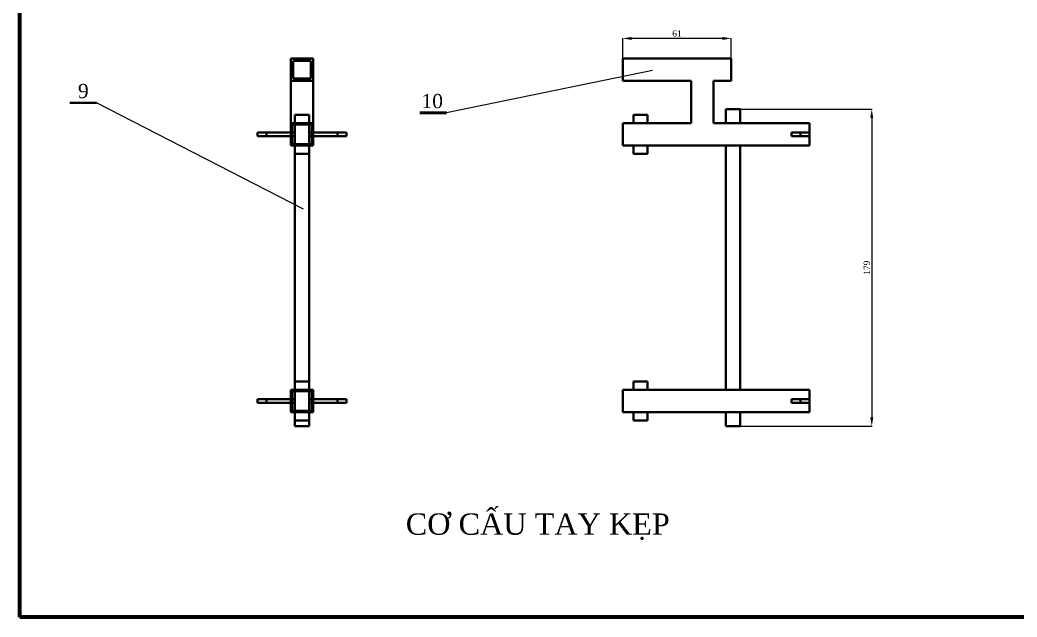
# Model space of a CAD drawing. Header units: millimetres. Extents: x -535 to 3636, y 24 to 870.
# Drawn here: x 2447 to 3008, y 29 to 365 of the extents above; entities that cross this region are included whole.
import ezdxf

# ---------------------------------------------------------------- set-up
doc = ezdxf.new("R2010")
doc.units = ezdxf.units.MM
doc.header["$PDMODE"] = 1
doc.header["$PDSIZE"] = -1
doc.layers.add('dddd', color=1, linetype='Continuous')
doc.layers.add('jkjhkjk', color=7, linetype='Continuous')
doc.layers.add('NETCOBAN', color=1, linetype='Continuous', lineweight=20)
doc.styles.get("Standard").update_dxf_attribs({"font": 'times_0.ttf'})
doc.dimstyles.new('DAN', dxfattribs={"dimtxt": 3.5, "dimasz": 5, "dimexe": 0.18, "dimexo": 0.0625, "dimgap": 1, "dimtad": 1, "dimdec": 0, "dimrnd": 0.001, "dimzin": 0, "dimdsep": 46, "dimtxsty": 'Standard', "dimcen": 0.09, "dimadec": 0, "dimazin": 0, "dimtfac": 1, "dimtdec": 0, "dimtofl": 0, "dimtmove": 0, "dimatfit": 3, "dimfxl": 1, "dimtolj": 1, "dimtzin": 0, "dimarcsym": 0})

# ---------------------------------------------------------------- blocks, each defined once
blk = doc.blocks.new('*D38')
at = {"color": 0, "lineweight": -2, "transparency": 16777216}
for p, q in [((2852.15, 315.12), (2926.37, 315.12)), ((2926.19, 310.12), (2926.19, 141.62)), ((2852.15, 136.62), (2926.37, 136.62))]:
    blk.add_line(p, q, dxfattribs=at)
at = {"color": 0, "lineweight": 5, "transparency": 16777216}
for points in [[(2925.35, 310.12), (2927.02, 310.12), (2926.19, 315.12)], [(2925.35, 141.62), (2927.02, 141.62), (2926.19, 136.62)]]:
    blk.add_solid(points, dxfattribs=at)
at = {"layer": 'jkjhkjk', "color": 0, "lineweight": 5, "transparency": 16777216}
for p in [(2852.09, 315.12), (2852.09, 136.62), (2926.19, 136.62)]:
    blk.add_point(p, dxfattribs=at)
at = {"color": 0, "transparency": 16777216, "insert": (2923.4, 225.87), "char_height": 3.5, "attachment_point": 5, "rotation": 90}
blk.add_mtext('\\A1;179', dxfattribs=at)
blk = doc.blocks.new('*D39')
at = {"color": 0, "lineweight": -2, "transparency": 16777216}
for p, q in [((2786.09, 343.68), (2786.09, 355.06)), ((2842.14, 354.88), (2791.09, 354.88)), ((2847.14, 343.68), (2847.14, 355.06))]:
    blk.add_line(p, q, dxfattribs=at)
at = {"color": 0, "lineweight": 5, "transparency": 16777216}
for points in [[(2791.09, 355.71), (2791.09, 354.04), (2786.09, 354.88)], [(2842.14, 355.71), (2842.14, 354.04), (2847.14, 354.88)]]:
    blk.add_solid(points, dxfattribs=at)
at = {"layer": 'jkjhkjk', "color": 0, "lineweight": 5, "transparency": 16777216}
for p in [(2786.09, 354.88), (2786.09, 343.62), (2847.14, 343.62)]:
    blk.add_point(p, dxfattribs=at)
at = {"color": 0, "transparency": 16777216, "insert": (2816.61, 357.66), "char_height": 3.5, "attachment_point": 5}
blk.add_mtext('\\A1;61', dxfattribs=at)

msp = doc.modelspace()

# ---------------------------------------------------------------- linework, layer by layer
at = {"color": 7, "linetype": 'Continuous', "lineweight": 40}
for p, q in [((2599.4563, 343.6161), (2611.9563, 343.6161)), ((2599.4563, 331.1161), (2599.4563, 343.6161)), ((2600.7063, 332.3661), (2600.7063, 342.3661)), ((2600.7063, 342.3661), (2610.7063, 342.3661)), ((2610.7063, 342.3661), (2610.7063, 332.3661)), ((2611.9563, 343.6161), (2611.9563, 331.1161)), ((2786.0887, 343.6161), (2786.0887, 331.1161)), ((2786.0887, 343.6161), (2847.1383, 343.6161)), ((2847.1383, 343.6161), (2847.1383, 331.1161)), ((2611.9563, 331.1161), (2599.4563, 331.1161)), ((2599.4563, 331.1161), (2599.4563, 307.1161)), ((2610.7063, 332.3661), (2600.7063, 332.3661)), ((2611.9563, 331.1161), (2611.9563, 307.1161)), ((2786.0887, 331.1161), (2824.6383, 331.1161)), ((2824.6383, 331.1161), (2824.6383, 307.1161)), ((2837.1383, 331.1161), (2847.1383, 331.1161)), ((2837.1383, 331.1161), (2837.1383, 307.1161)), ((2844.0887, 315.1161), (2844.0887, 307.1161)), ((2844.0887, 315.1161), (2852.0887, 315.1161)), ((2852.0887, 307.1161), (2852.0887, 315.1161)), ((2601.7063, 311.8661), (2601.7063, 307.1161)), ((2601.7063, 311.8661), (2609.7063, 311.8661)), ((2609.7063, 307.1161), (2609.7063, 311.8661)), ((2792.0887, 311.8661), (2792.0887, 307.1161)), ((2792.0887, 311.8661), (2800.0887, 311.8661)), ((2800.0887, 307.1161), (2800.0887, 311.8661)), ((2611.9563, 307.1161), (2599.4563, 307.1161)), ((2599.4563, 307.1161), (2599.4563, 294.6161)), ((2600.1563, 306.4161), (2600.1563, 295.3161)), ((2611.2563, 306.4161), (2600.1563, 306.4161)), ((2601.7063, 306.4161), (2601.7063, 295.3161)), ((2609.7063, 295.3161), (2609.7063, 306.4161)), ((2611.2563, 295.3161), (2611.2563, 306.4161)), ((2611.9563, 294.6161), (2611.9563, 307.1161)), ((2786.0887, 294.6161), (2786.0887, 307.1161)), ((2786.0887, 307.1161), (2824.6383, 307.1161)), ((2837.1383, 307.1161), (2891.0887, 307.1161)), ((2891.0887, 301.8661), (2891.0887, 307.1161)), ((2580.7063, 301.8661), (2580.7063, 299.8661)), ((2580.7063, 301.8661), (2585.7063, 301.8661)), ((2585.7063, 299.8661), (2580.7063, 299.8661)), ((2585.7063, 301.8661), (2585.7063, 299.8661)), ((2599.4563, 301.8661), (2585.7063, 301.8661)), ((2599.4563, 299.8661), (2585.7063, 299.8661)), ((2601.7063, 301.8661), (2600.1563, 301.8661)), ((2601.7063, 299.8661), (2600.1563, 299.8661)), ((2611.2563, 301.8661), (2609.7063, 301.8661)), ((2611.2563, 299.8661), (2609.7063, 299.8661)), ((2625.7063, 301.8661), (2611.9563, 301.8661)), ((2625.7063, 299.8661), (2611.9563, 299.8661)), ((2625.7063, 299.8661), (2625.7063, 301.8661)), ((2625.7063, 301.8661), (2630.7063, 301.8661)), ((2630.7063, 299.8661), (2625.7063, 299.8661)), ((2630.7063, 299.8661), (2630.7063, 301.8661)), ((2881.0887, 299.8661), (2881.0887, 301.8661)), ((2881.0887, 301.8661), (2886.0887, 301.8661)), ((2886.0887, 299.8661), (2881.0887, 299.8661)), ((2886.0887, 299.8661), (2886.0887, 301.8661)), ((2886.0887, 301.8661), (2891.0887, 301.8661)), ((2891.0887, 299.8661), (2886.0887, 299.8661)), ((2891.0887, 301.8661), (2891.0887, 299.8661)), ((2891.0887, 294.6161), (2891.0887, 299.8661)), ((2599.4563, 294.6161), (2611.9563, 294.6161)), ((2600.1563, 295.3161), (2611.2563, 295.3161)), ((2601.7063, 294.6161), (2601.7063, 289.8661)), ((2609.7063, 289.8661), (2609.7063, 294.6161)), ((2786.0887, 294.6161), (2891.0887, 294.6161)), ((2792.0887, 294.6161), (2792.0887, 289.8661)), ((2800.0887, 289.8661), (2800.0887, 294.6161)), ((2844.0887, 294.6161), (2844.0887, 157.1161)), ((2852.0887, 157.1161), (2852.0887, 294.6161)), ((2601.7063, 289.8661), (2601.7063, 161.8661)), ((2601.7063, 289.8661), (2609.7063, 289.8661)), ((2609.7063, 161.8661), (2609.7063, 289.8661)), ((2792.0887, 289.8661), (2800.0887, 289.8661)), ((2599.4563, 157.1161), (2611.9563, 157.1161)), ((2599.4563, 144.6161), (2599.4563, 157.1161)), ((2601.7063, 161.8661), (2601.7063, 157.1161)), ((2609.7063, 161.8661), (2601.7063, 161.8661)), ((2609.7063, 157.1161), (2609.7063, 161.8661)), ((2611.9563, 157.1161), (2611.9563, 144.6161)), ((2786.0887, 157.1161), (2786.0887, 144.6161)), ((2786.0887, 157.1161), (2891.0887, 157.1161)), ((2792.0887, 161.8661), (2792.0887, 157.1161)), ((2796.0887, 161.8661), (2792.0887, 161.8661)), ((2800.0887, 161.8661), (2796.0887, 161.8661)), ((2800.0887, 157.1161), (2800.0887, 161.8661)), ((2891.0887, 157.1161), (2891.0887, 151.8661)), ((2580.7063, 149.8661), (2580.7063, 151.8661)), ((2585.7063, 151.8661), (2580.7063, 151.8661)), ((2585.7063, 149.8661), (2585.7063, 151.8661)), ((2599.4563, 151.8661), (2585.7063, 151.8661)), ((2600.1563, 145.3161), (2600.1563, 156.4161)), ((2600.1563, 156.4161), (2611.2563, 156.4161)), ((2601.7063, 151.8661), (2600.1563, 151.8661)), ((2601.7063, 156.4161), (2601.7063, 145.3161)), ((2609.7063, 145.3161), (2609.7063, 156.4161)), ((2611.2563, 151.8661), (2609.7063, 151.8661)), ((2611.2563, 156.4161), (2611.2563, 145.3161)), ((2625.7063, 151.8661), (2611.9563, 151.8661)), ((2625.7063, 151.8661), (2625.7063, 149.8661)), ((2630.7063, 151.8661), (2625.7063, 151.8661)), ((2630.7063, 151.8661), (2630.7063, 149.8661)), ((2881.0887, 151.8661), (2881.0887, 149.8661)), ((2886.0887, 151.8661), (2881.0887, 151.8661)), ((2886.0887, 151.8661), (2886.0887, 149.8661)), ((2891.0887, 151.8661), (2886.0887, 151.8661)), ((2891.0887, 149.8661), (2891.0887, 151.8661)), ((2580.7063, 149.8661), (2585.7063, 149.8661)), ((2599.4563, 149.8661), (2585.7063, 149.8661)), ((2601.7063, 149.8661), (2600.1563, 149.8661)), ((2611.2563, 149.8661), (2609.7063, 149.8661)), ((2625.7063, 149.8661), (2611.9563, 149.8661)), ((2625.7063, 149.8661), (2630.7063, 149.8661)), ((2881.0887, 149.8661), (2886.0887, 149.8661)), ((2886.0887, 149.8661), (2891.0887, 149.8661)), ((2891.0887, 149.8661), (2891.0887, 144.6161)), ((2611.9563, 144.6161), (2599.4563, 144.6161)), ((2611.2563, 145.3161), (2600.1563, 145.3161)), ((2601.7063, 144.6161), (2601.7063, 139.8661)), ((2609.7063, 139.8661), (2609.7063, 144.6161)), ((2786.0887, 144.6161), (2891.0887, 144.6161)), ((2792.0887, 144.6161), (2792.0887, 139.8661)), ((2800.0887, 139.8661), (2800.0887, 144.6161)), ((2844.0887, 144.6161), (2844.0887, 136.6161)), ((2852.0887, 136.6161), (2852.0887, 144.6161)), ((2601.7063, 139.8661), (2601.7063, 136.6161)), ((2609.7063, 139.8661), (2601.7063, 139.8661)), ((2601.7063, 136.6161), (2609.7063, 136.6161)), ((2609.7063, 136.6161), (2609.7063, 139.8661)), ((2796.0887, 139.8661), (2792.0887, 139.8661)), ((2800.0887, 139.8661), (2796.0887, 139.8661)), ((2844.0887, 136.6161), (2852.0887, 136.6161))]:
    msp.add_line(p, q, dxfattribs=at)
at = {"color": 1}
for p, q in [((2802.8639, 336.783), (2687.0169, 312.98)), ((2606.606, 258.8072), (2490.0954, 318.6405))]:
    msp.add_line(p, q, dxfattribs=at)
at = {"color": 6, "lineweight": 40}
msp.add_line((2490.0954, 318.6405), (2475.0954, 318.6405), dxfattribs=at)
at = {"color": 6, "lineweight": 50}
msp.add_line((2687.0169, 312.98), (2672.0169, 312.98), dxfattribs=at)
at = {"layer": 'dddd', "lineweight": 70}
for p, q in [((2446.9985, 29.2911), (2446.9985, 870.2911)), ((3635.9985, 29.2911), (2446.9985, 29.2911))]:
    msp.add_line(p, q, dxfattribs=at)

# ---------------------------------------------------------------- texts
at = {"layer": 'NETCOBAN', "color": 6, "char_height": 8, "width": 7.978989, "attachment_point": 5}
for s, insert in [('{\\fTimes New Roman|b0|i0|c163|p18;9}', (2482.6429, 325.2515)), ('{\\fTimes New Roman|b0|i0|c163|p18;10}', (2678.9424, 319.591))]:
    msp.add_mtext(s, dxfattribs=dict(at, insert=insert))
at = {"layer": 'NETCOBAN', "lineweight": 20, "insert": (2738.3086, 80.1027), "char_height": 12, "width": 291.402139, "attachment_point": 5}
msp.add_mtext('{\\fTimes New Roman|b0|i0|c0|p18;CƠ CẤU TAY KẸP}', dxfattribs=at)

# ---------------------------------------------------------------- dimensions: what is measured, and where the dimension line sits
at = {"color": 1}
dim = msp.add_linear_dim(base=(2786.0887, 354.8769), p1=(2847.1383, 343.6161), p2=(2786.0887, 343.6161), dimstyle='DAN', dxfattribs=at)
dim.commit()
dim.dimension.update_dxf_attribs({"geometry": '*D39', "text_midpoint": (2816.6135, 357.6572)})
dim = msp.add_linear_dim(base=(2926.1873953761, 136.6161162642), p1=(2852.0887170934, 315.1161162642), p2=(2852.0887170934, 136.6161162642), angle=90, dimstyle='DAN', dxfattribs=at)
dim.commit()
dim.dimension.update_dxf_attribs({"geometry": '*D38', "text_midpoint": (2923.40206733, 225.8661162642)})

doc.saveas('drawing.dxf')
